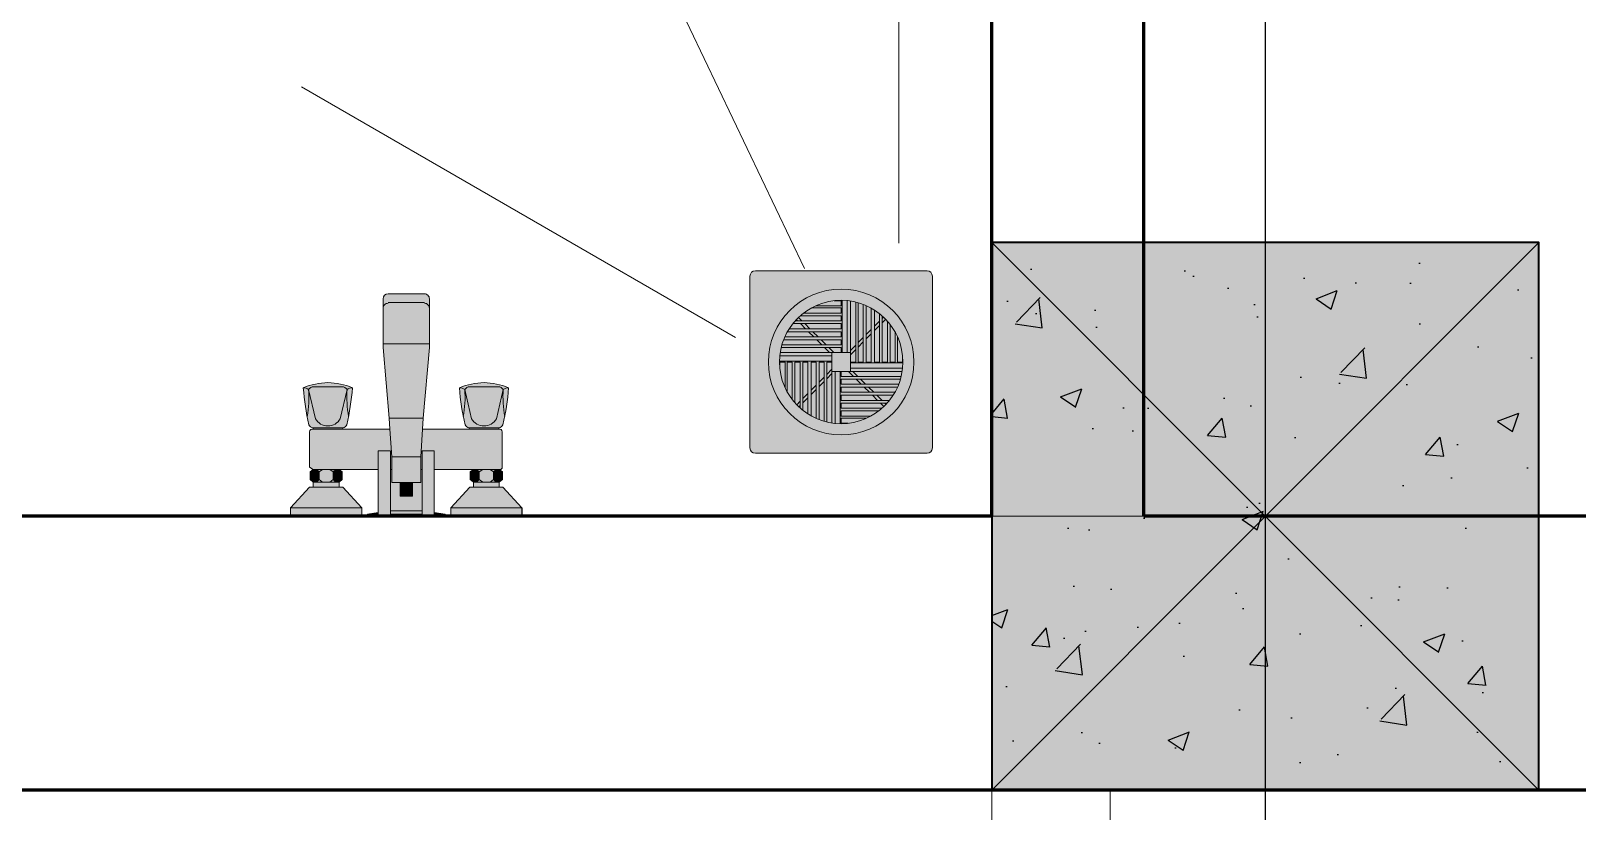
# Model space of a CAD drawing. Header units: feet. Extents: x 109753 to 150441, y 47761 to 75080.
# Drawn here: x 126721.5 to 126772.3, y 49273.7 to 49299.3 of the extents above; entities that cross this region are included whole.
import ezdxf

# ---------------------------------------------------------------- set-up
doc = ezdxf.new("R2010")
doc.units = ezdxf.units.FT
doc.header["$LTSCALE"] = 50
doc.header["$MEASUREMENT"] = 0
for name, pattern in [('( Hidden )', [0.375, 0.25, -0.125]), ('ACAD_ISO04W100', [30, 24, -3, 0, -3]), ('CENTER', [2, 1.25, -0.25, 0.25, -0.25])]:
    doc.linetypes.add(name, pattern=pattern)
for name, color, linetype, lineweight in [('A-Furniture', 175, 'Continuous', 0), ('CENTRELINE', 146, 'CENTER', 18), ('COLUMN', 16, 'Continuous', 40), ('DOORS', 7, 'Continuous', 15), ('HATCH', 9, 'Continuous', 9), ('WALL', 1, 'Continuous', 60)]:
    doc.layers.add(name, color=color, linetype=linetype, lineweight=lineweight)
doc.layers.add('HACTH', color=251, linetype='Continuous')
doc.layers.add('WC-OUTL', color=7, linetype='Continuous')

# ---------------------------------------------------------------- blocks, each defined once
blk = doc.blocks.new('*U1176')
at = {"color": 9, "linetype": '( Hidden )', "lineweight": 0, "ltscale": 5, "true_color": 0xc7c8ca}
blk.add_line((5.258016244624741e-13, 2.999999999997932), (30, 2.999999999997932), dxfattribs=at)
at = {"layer": 'DOORS'}
for p, q in [((5.258016244624741e-13, -2.067679361061892e-12), (5.258016244624741e-13, 2.999999999998582)), ((2.000000000000526, 2.999999999998582), (5.258016244624741e-13, 2.999999999998582)), ((1.000000000000526, -2.067679361061892e-12), (5.258016244624741e-13, -2.067679361061892e-12))]:
    blk.add_line(p, q, dxfattribs=at)
blk = doc.blocks.new('A$Cb5c74cea')
at = {"true_color": 0xffffff, "transparency": 33554687}
h = blk.add_hatch(color=7, dxfattribs=at)
h.dxf.hatch_style = 1
h.paths.add_polyline_path([(-9, -9), (9, -9), (9, 9), (-9, 9)])
at = {"layer": 'HACTH', "transparency": 33554623}
h = blk.add_hatch(dxfattribs=at)
h.set_pattern_fill('AR-CONC', color=256)
h.set_pattern_definition([(49.99999999999999, (-126497.0296379852, -50480.55175068545), (7.172601826007535, -0.6275213498259511), [0.75, -8.25]), (355, (-126497.0296379852, -50480.55175068545), (-1.38751333613, 7.521921337000118), [0.6, -6.6]), (100.45144446, (-126496.4319211752, -50480.60404412545), (5.78508846727112, 6.894399909686294), [0.6374019199999997, -7.011421119999998]), (46.18420000000001, (-126497.0296379852, -50478.55175068545), (10.67241330671572, -1.655192807930765), [1.125, -12.375]), (96.63563549, (-126496.1402705352, -50478.68968375545), (9.346619456742284, 9.741186007745505), [0.95610342, -10.5171376]), (351.1841639899999, (-126497.0296379852, -50478.55175068545), (9.346619450547731, 9.741186002699902), [0.9, -9.90000001]), (21, (-126496.0296379852, -50479.05175068545), (5.969070521184617, -4.026188906653388), [0.75, -8.25]), (326.0000000000001, (-126496.0296379852, -50479.05175068545), (2.433153319215817, 7.25150045046853), [0.6, -6.6]), (71.45144474, (-126495.5322154452, -50479.38726642545), (8.402223767299711, 3.225311528063538), [0.6374019000000001, -7.01142112]), (37.50000000000001, (-126497.0296379852, -50480.55175068545), (0.1215985531729067, 3.328938538313115), [0, -6.52, 0, -6.7, 0, -6.625]), (7.499999999999999, (-126497.0296379852, -50480.55175068545), (2.630695374421486, 3.944117118823602), [0, -3.82, 0, -6.37, 0, -2.525]), (327.5, (-126499.2596379852, -50480.55175068545), (5.33822436172409, -0.2255487173437976), [0, -2.5, 0, -7.8, 0, -10.35]), (317.5, (-126500.2596379852, -50480.55175068545), (5.831861693423862, 1.001049823323177), [0, -3.25, 0, -5.18, 0, -7.35])])
h.paths.add_polyline_path([(-9, -9), (9, -9), (9, 9), (-9, 9)])
at = {"layer": 'COLUMN'}
blk.add_lwpolyline([(-9, -9), (9, -9), (9, 9), (-9, 9)], close=True, dxfattribs=at)
at = {"layer": 'Defpoints', "color": 18, "true_color": 0x000000}
for p, q in [((-9, -9), (9, 9)), ((-9, 9), (9, -9))]:
    blk.add_line(p, q, dxfattribs=at)
blk = doc.blocks.new('*U1386')
at = {"true_color": 0xffffff}
h = blk.add_hatch(color=7, dxfattribs=at)
h.dxf.hatch_style = 1
edge = h.paths.add_edge_path()
edge.add_arc((0.01500000000000412, 0.1787308047617842), 0.003999999999997783, 360, 450.0000000000255)
edge.add_line((0.01500000000000234, 0.1827308047617819), (-0.01500000000000057, 0.1827308047617819))
edge.add_arc((-0.01500000000000057, 0.1787308047617806), 0.004000000000001336, 89.99999999999999, 180)
edge.add_line((-0.0190000000000019, 0.1787308047617806), (-0.0190000000000019, 0.1717308047617827))
edge.add_line((-0.0190000000000019, 0.1717308047617827), (-0.01900000000000191, 0.138730804761785))
edge.add_line((-0.0190000000000019, 0.138730804761785), (-0.01399999999999935, 0.08073080476178518))
edge.add_line((-0.01399999999999935, 0.08073080476178518), (-0.01342927500625635, 0.07159920486187588))
edge.add_line((-0.01342927500625635, 0.07159920486187588), (-0.05226877448781053, 0.07159920486187588))
edge.add_line((-0.05226877448781053, 0.07159920486187588), (-0.05226877448781053, 0.07279920486187663))
edge.add_arc((-0.0526529850141273, 0.07695183644082348), 0.004170367700694897, 275.2860811276989, 335.1491048087267)
edge.add_arc((-0.2501090043728595, 0.1211980554366115), 0.2064304347192625, 347.1247052044846, 355.6663316093172)
edge.add_arc((-0.06577499855420044, 0.05284069863779806), 0.0569734820121592, 67.82246160016628, 88.68627154926153)
edge.add_arc((-0.06316255042141883, 0.05284069863781227), 0.05697348201214574, 91.31372845074412, 112.1775383998374)
edge.add_arc((0.1211714553972492, 0.1211980554365866), 0.2064304347192682, 184.3336683906758, 192.875294795509)
edge.add_arc((-0.07628456396149552, 0.0769518364408235), 0.00417036770069449, 204.8508951913279, 264.7139188723255)
edge.add_line((-0.07666877448781051, 0.07279920486187665), (-0.07666877448781051, 0.07159920486187589))
edge.add_arc((-0.07720448877352659, 0.06939920486187391), 0.002264285714288061, 76.31445317470578, 179.9999999999101)
edge.add_line((-0.07946877448781109, 0.06939920486187746), (-0.07946877448781109, 0.04039920486187755))
edge.add_line((-0.07946877448781109, 0.04039920486187754), (-0.07646877448781098, 0.0383992048618751))
edge.add_line((-0.07646877448781098, 0.03839920486187509), (-0.07906877448781202, 0.0363992048618762))
edge.add_line((-0.07906877448781202, 0.0363992048618762), (-0.07906877448781202, 0.03019920486187644))
edge.add_line((-0.07906877448781202, 0.03019920486187645), (-0.07646877448781098, 0.02799920486187803))
edge.add_line((-0.07646877448781098, 0.02799920486187803), (-0.07646877448781098, 0.02379920486187716))
edge.add_line((-0.07646877448781098, 0.02379920486187716), (-0.07946877448781109, 0.02379920486187716))
edge.add_line((-0.07946877448781109, 0.02379920486187716), (-0.09506877448781026, 0.006999204861877235))
edge.add_line((-0.09506877448781026, 0.006999204861877231), (-0.09506877448781026, -0.000400795138123286))
edge.add_line((-0.09506877448781026, -0.000400795138123286), (-0.03666877448781136, -0.0004007951381232932))
edge.add_line((-0.03666877448781136, -0.0004007951381232999), (-0.03666877448781136, 0.006999204861877217))
edge.add_line((-0.03666877448781136, 0.006999204861877217), (-0.05226877448781053, 0.02379920486187715))
edge.add_line((-0.05226877448781053, 0.02379920486187714), (-0.05526877448781065, 0.02379920486187714))
edge.add_line((-0.05526877448781065, 0.02379920486187714), (-0.05526877448781065, 0.02799920486187801))
edge.add_line((-0.05526877448781065, 0.02799920486187801), (-0.0526687744878096, 0.03019920486187644))
edge.add_line((-0.0526687744878096, 0.03019920486187644), (-0.0526687744878096, 0.0363992048618762))
edge.add_line((-0.0526687744878096, 0.0363992048618762), (-0.05526877448781065, 0.03839920486187509))
edge.add_line((-0.05526877448781065, 0.03839920486187509), (-0.02299999999999969, 0.03839920486187508))
edge.add_line((-0.02299999999999969, 0.03839920486187509), (-0.02299999999999969, 0.003135061508004355))
edge.add_line((-0.02299999999999969, 0.003135061508004355), (-0.03189999999999671, 0.001709094657176281))
edge.add_line((-0.03189999999999671, 0.00170909465717628), (-0.03190000000000026, 0))
edge.add_line((-0.03190000000000026, 0), (-0.02299999999999969, -1.089935651241215e-18))
edge.add_line((-0.02299999999999969, 0), (-0.02299999999999969, -0.0002691952382178897))
edge.add_line((-0.02299999999999969, -0.0002691952382178897), (-0.01300000000000168, -0.000269195238217891))
edge.add_line((-0.01300000000000168, -0.0002691952382178897), (-0.01300000000000168, 0))
edge.add_line((-0.01300000000000168, 0), (0.01300000000000168, -3.184081677783529e-18))
edge.add_line((0.01300000000000168, 0), (0.01300000000000168, -0.0002691952382178897))
edge.add_line((0.01300000000000168, -0.0002691952382178897), (0.02299999999999969, -0.000269195238217891))
edge.add_line((0.02299999999999969, -0.0002691952382178897), (0.02299999999999969, 0))
edge.add_line((0.02299999999999969, 0), (0.03190000000000026, -1.089935651241215e-18))
edge.add_line((0.03190000000000026, 0), (0.03190000000000026, 0.00170909465717628))
edge.add_line((0.03190000000000026, 0.00170909465717628), (0.02300000000000324, 0.003135061508004356))
edge.add_line((0.02300000000000324, 0.003135061508004355), (0.02299999999999969, 0.03839920486187509))
edge.add_line((0.02299999999999969, 0.03839920486187509), (0.05526877448781065, 0.03839920486187508))
edge.add_line((0.05526877448781065, 0.03839920486187509), (0.0526687744878096, 0.0363992048618762))
edge.add_line((0.0526687744878096, 0.0363992048618762), (0.0526687744878096, 0.03019920486187644))
edge.add_line((0.0526687744878096, 0.03019920486187644), (0.05526877448781065, 0.02799920486187801))
edge.add_line((0.05526877448781065, 0.02799920486187801), (0.05526877448781065, 0.02379920486187714))
edge.add_line((0.05526877448781065, 0.02379920486187714), (0.05226877448781053, 0.02379920486187714))
edge.add_line((0.05226877448781053, 0.02379920486187714), (0.03666877448781136, 0.006999204861877221))
edge.add_line((0.03666877448781136, 0.006999204861877217), (0.03666877448781136, -0.0004007951381232999))
edge.add_line((0.03666877448781136, -0.0004007951381232999), (0.09506877448781026, -0.0004007951381233071))
edge.add_line((0.09506877448781026, -0.0004007951381233138), (0.09506877448781026, 0.006999204861877203))
edge.add_line((0.09506877448781026, 0.006999204861877203), (0.07946877448781109, 0.02379920486187713))
edge.add_line((0.07946877448781109, 0.02379920486187713), (0.07646877448781098, 0.02379920486187713))
edge.add_line((0.07646877448781098, 0.02379920486187713), (0.07646877448781098, 0.027999204861878))
edge.add_line((0.07646877448781098, 0.027999204861878), (0.07906877448781202, 0.03019920486187642))
edge.add_line((0.07906877448781202, 0.03019920486187642), (0.07906877448781202, 0.03639920486187619))
edge.add_line((0.07906877448781202, 0.0363992048618762), (0.07646877448781098, 0.03839920486187509))
edge.add_line((0.07646877448781098, 0.03839920486187509), (0.07693122551218856, 0.03839920486187509))
edge.add_arc((0.07693122551218678, 0.04039920486187753), 0.002000000000002444, 270.0000000000509, 360)
edge.add_line((0.07893122551218923, 0.04039920486187753), (0.07893122551218923, 0.06939920486187745))
edge.add_arc((0.07666693979790473, 0.06939920486187388), 0.002264285714284497, 8.991362524503801e-11, 103.6855468252942)
edge.add_line((0.07613122551218865, 0.07159920486187586), (0.07613122551218865, 0.07279920486187662))
edge.add_arc((0.07574701498587544, 0.07695183644081992), 0.004170367700691032, 275.2860811276548, 335.1491048086073)
edge.add_arc((-0.1217090043728604, 0.1211980554366115), 0.2064304347192631, 347.1247052044815, 355.6663316093172)
edge.add_arc((0.06262500144579697, 0.0528406986378016), 0.05697348201215657, 67.82246160016332, 88.68627154925788)
edge.add_arc((0.06523744957858213, 0.05284069863780871), 0.05697348201214929, 91.31372845074408, 112.1775383998377)
edge.add_arc((0.2495714553972501, 0.1211980554365865), 0.2064304347192699, 184.3336683906757, 192.8752947955089)
edge.add_arc((0.05211543603850366, 0.07695183644082348), 0.00417036770069449, 204.8508951913279, 264.7139188723255)
edge.add_line((0.05173122551218867, 0.07279920486187663), (0.05173122551218867, 0.07159920486187588))
edge.add_line((0.05173122551218867, 0.07159920486187588), (0.01342927500625635, 0.07159920486187588))
edge.add_line((0.01342927500625635, 0.07159920486187588), (0.01399999999999935, 0.08073080476178518))
edge.add_line((0.01399999999999935, 0.08073080476178518), (0.01900000000000191, 0.138730804761785))
edge.add_line((0.0190000000000019, 0.138730804761785), (0.01900000000000191, 0.1717308047617827))
edge.add_line((0.0190000000000019, 0.1717308047617827), (0.0190000000000019, 0.1787308047617842))
h = blk.add_hatch(color=7, dxfattribs=at)
h.dxf.hatch_style = 1
h.paths.add_polyline_path([(-0.0190000000000019, 0.1417308047617851), (-0.0190000000000019, 0.1717308047617827), (-0.0190000000000019, 0.1787308047617806, -0.4142135623730951), (-0.01500000000000057, 0.1827308047617819), (0.01500000000000234, 0.1827308047617819, -0.4142135623730951), (0.0190000000000019, 0.1787308047617824), (0.0190000000000019, 0.1717308047617827), (0.0190000000000019, 0.1417308047617851)])
h = blk.add_hatch(color=7, dxfattribs=at)
h.dxf.hatch_style = 1
h.paths.add_polyline_path([(-0.04426877448781674, 0.1055992048618783, 0.1670183476526997), (-0.04866877448781182, 0.1041992048618781, 0.2568567655477818), (-0.0526687744878096, 0.1063992048618765), (-0.06446877448781052, 0.1063992048618765), (-0.07626877448781144, 0.1063992048618765, 0.2568567655478579), (-0.08026877448780922, 0.1041992048618781, 0.1670183476530517), (-0.08466877448780963, 0.1055992048618748, -0.09128786579812366), (-0.06446877448781052, 0.1097992048618757, -0.0912878657980792)])
h = blk.add_hatch(color=7, dxfattribs=at)
h.dxf.hatch_style = 1
h.paths.add_polyline_path([(-0.08148009717399823, 0.08188046880097304, -0.02900765583086687), (-0.08466877448780963, 0.1055992048618748, -0.1670183476530432), (-0.08026877448780922, 0.104199204861878, -0.05964251493586554)])
h = blk.add_hatch(color=7, dxfattribs=at)
h.dxf.hatch_style = 1
h.paths.add_polyline_path([(-0.04866877448781182, 0.104199204861878, -0.1670183476530478), (-0.0442687744878078, 0.1055992048618749, -0.02900765583087022), (-0.04745745180162247, 0.08188046880097039, -0.05964251493587269)])
h = blk.add_hatch(color=7, dxfattribs=at)
h.dxf.hatch_style = 1
h.paths.add_polyline_path([(0.05213122551218741, 0.1063992048618765, 0.2568567655478596), (0.04813122551218996, 0.1041992048618781, 0.1670183476530388), (0.04373122551218972, 0.1055992048618749, -0.09128786579812215), (0.0639312255121886, 0.1097992048618757, -0.09128786579812354), (0.08413122551219138, 0.1055992048618748, 0.1670183476530452), (0.07973122551218736, 0.104199204861878, 0.2568567655478489), (0.07573122551218975, 0.1063992048618765), (0.06393122551218866, 0.1063992048618765)])
h = blk.add_hatch(color=7, dxfattribs=at)
h.dxf.hatch_style = 1
h.paths.add_polyline_path([(0.04691990282600095, 0.081880468800973, -0.02900765583086692), (0.04373122551218955, 0.1055992048618748, -0.1670183476530409), (0.04813122551218996, 0.1041992048618782, -0.05964251493586611)])
h = blk.add_hatch(color=7, dxfattribs=at)
h.dxf.hatch_style = 1
h.paths.add_polyline_path([(0.07973122551218736, 0.104199204861878, -0.1670183476530474), (0.08413122551219138, 0.1055992048618749, -0.02900765583087022), (0.08094254819837671, 0.08188046880097037, -0.0596425149358727)])
h = blk.add_hatch(color=7, dxfattribs=at)
h.dxf.hatch_style = 1
h.paths.add_polyline_path([(-0.01342927500625635, 0.07159920486187588), (-0.01399999999999935, 0.08073080476178518), (0.01399999999999935, 0.08073080476178518), (0.01342927500625635, 0.07159920486187588), (0.01200000000000045, 0.0487308047617816), (-0.0119999999999969, 0.0487308047617816)])
h = blk.add_hatch(color=7, dxfattribs=at)
h.dxf.hatch_style = 1
h.paths.add_polyline_path([(-0.01342927500625635, 0.07159920486187588), (-0.0119999999999969, 0.04873080476178163), (-0.0119999999999969, 0.03839920486187509), (-0.01300000000000168, 0.03839920486187509), (-0.01300000000000168, 0.05373080476178416), (-0.02299999999999969, 0.05373080476178416), (-0.02299999999999969, 0.03839920486187509), (-0.05566877448780971, 0.03839920486187509), (-0.06586877448780726, 0.03839920486187509), (-0.07386877448780993, 0.03839920486187509), (-0.07646877448781098, 0.03839920486187509), (-0.07946877448781109, 0.04039920486187755), (-0.07946877448781109, 0.06939920486187645, -0.4860352724833427), (-0.07666877448781051, 0.07159920486187589), (-0.05226877448781053, 0.07159920486187588)])
h = blk.add_hatch(color=7, dxfattribs=at)
h.dxf.hatch_style = 1
h.paths.add_polyline_path([(0.05173122551218867, 0.07159920486187588), (0.07613122551218865, 0.07159920486187586, -0.4860352724833402), (0.07893122551218923, 0.06939920486187642), (0.07893122551218923, 0.04039920486187575, -0.4142135623730951), (0.07693122551218856, 0.03839920486187509), (0.07593122551218912, 0.03839920486187509), (0.06586877448781081, 0.03839920486187509), (0.05786877448781169, 0.03839920486187509), (0.05526877448781065, 0.03839920486187509), (0.02299999999999969, 0.03839920486187509), (0.02299999999999969, 0.05373080476178416), (0.01300000000000168, 0.05373080476178416), (0.01299999999999812, 0.03839920486187509), (0.01200000000000045, 0.03839920486187509), (0.01200000000000045, 0.04873080476178156), (0.01342927500625635, 0.07159920486187588)])
h = blk.add_hatch(color=7, dxfattribs=at)
h.dxf.hatch_style = 1
h.paths.add_polyline_path([(-0.01300000000000168, 0.004609094657176627), (-0.01300000000000168, 0.001709094657179833), (-0.01300000000000168, -0.0002691952382178897), (-0.02299999999999969, -0.0002691952382178897), (-0.02299999999999969, 0), (-0.02299999999999969, 0.003135061508004355), (-0.02299999999999969, 0.03839920486187509), (-0.02299999999999969, 0.05373080476178416), (-0.01300000000000168, 0.05373080476178416), (-0.01300000000000168, 0.03839920486187509)])
h = blk.add_hatch(color=7, dxfattribs=at)
h.dxf.hatch_style = 1
h.paths.add_polyline_path([(0.02300000000000324, 0.003135061508004355), (0.02299999999999969, -0.0002691952382178897), (0.01300000000000168, -0.0002691952382178897), (0.01300000000000168, 0), (0.01299999999999812, 0.004609094657176627), (0.01299999999999812, 0.03839920486187509), (0.01300000000000168, 0.05373080476178416), (0.02299999999999969, 0.05373080476178416), (0.02299999999999969, 0.03839920486187509)])
h = blk.add_hatch(color=7, dxfattribs=at)
h.dxf.hatch_style = 1
h.paths.add_polyline_path([(-0.07166877448780795, 0.03019920486187645), (-0.07386877448780993, 0.02799920486187803), (-0.07646877448781098, 0.02799920486187803), (-0.07906877448781202, 0.03019920486187645), (-0.07906877448781202, 0.0363992048618762), (-0.07646877448781098, 0.03839920486187509), (-0.07386877448780993, 0.03839920486187509), (-0.07166877448780795, 0.0363992048618762)])
h = blk.add_hatch(color=7, dxfattribs=at)
h.dxf.hatch_style = 1
h.paths.add_polyline_path([(-0.06006877448781012, 0.0363992048618762), (-0.05786877448781169, 0.03839920486187509), (-0.05526877448781065, 0.03839920486187509), (-0.0526687744878096, 0.0363992048618762), (-0.0526687744878096, 0.03019920486187644), (-0.05526877448781065, 0.02799920486187801), (-0.05786877448781169, 0.02799920486187801), (-0.06006877448781012, 0.03019920486187644)])
h = blk.add_hatch(color=7, dxfattribs=at)
h.dxf.hatch_style = 1
h.paths.add_polyline_path([(0.0526687744878096, 0.0363992048618762), (0.05526877448781065, 0.03839920486187509), (0.05786877448781169, 0.03839920486187509), (0.06006877448781367, 0.0363992048618762), (0.06006877448781367, 0.03019920486187644), (0.05786877448781169, 0.02799920486187801), (0.05526877448781065, 0.02799920486187801), (0.0526687744878096, 0.03019920486187644)])
h = blk.add_hatch(color=7, dxfattribs=at)
h.dxf.hatch_style = 1
h.paths.add_polyline_path([(0.0716687744878115, 0.0363992048618762), (0.07386877448780993, 0.03839920486187509), (0.07646877448781098, 0.03839920486187509), (0.07906877448781202, 0.0363992048618762), (0.07906877448781202, 0.03019920486187642), (0.07646877448781098, 0.027999204861878), (0.07386877448780993, 0.027999204861878), (0.0716687744878115, 0.03019920486187642)])
h = blk.add_hatch(color=7, dxfattribs=at)
h.dxf.hatch_style = 1
h.paths.add_polyline_path([(0.004999999999999005, 0.0277308047617808), (0.004999999999999005, 0.01659920486187616), (-0.004999999999999005, 0.01659920486187616), (-0.004999999999999005, 0.0277308047617808)])
h = blk.add_hatch(color=7, dxfattribs=at)
h.dxf.hatch_style = 1
h.paths.add_polyline_path([(-0.06586877448780726, 0.02379920486187714), (-0.05526877448781065, 0.02379920486187714), (-0.05226877448781053, 0.02379920486187714), (-0.03666877448781136, 0.006999204861877217), (-0.09506877448781026, 0.006999204861877231), (-0.07946877448781109, 0.02379920486187716), (-0.07646877448781098, 0.02379920486187716)])
h = blk.add_hatch(color=7, dxfattribs=at)
h.dxf.hatch_style = 1
h.paths.add_polyline_path([(0.03666877448781136, 0.006999204861877217), (0.05226877448781053, 0.02379920486187714), (0.05526877448781065, 0.02379920486187714), (0.06586877448781081, 0.02379920486187714), (0.07646877448781098, 0.02379920486187713), (0.07946877448781109, 0.02379920486187713), (0.09506877448781026, 0.006999204861877203)])
h = blk.add_hatch(color=7, dxfattribs=at)
h.dxf.hatch_style = 1
h.paths.add_polyline_path([(-0.02299999999999969, 0.001709094657179833), (-0.03189999999999671, 0.00170909465717628), (-0.02299999999999969, 0.003135061508004355)])
h = blk.add_hatch(color=7, dxfattribs=at)
h.dxf.hatch_style = 1
h.paths.add_polyline_path([(0.0129999999999999, 0.001709094657179833), (0, 0.00170909465717628), (-0.01300000000000168, 0.001709094657179833), (-0.01300000000000168, 0.004609094657176627), (0.01249999999999929, 0.004609094657176627), (0.01299999999999812, 0.004609094657176627)])
h = blk.add_hatch(color=7, dxfattribs=at)
h.dxf.hatch_style = 1
h.paths.add_polyline_path([(0.03190000000000026, 0.00170909465717628), (0.02300000000000146, 0.001709094657179833), (0.02300000000000324, 0.003135061508004355)])
at = {"color": 252, "lineweight": 5}
for p, q in [((0.01500000000000057, 0.175730804761784), (-0.01499999999999702, 0.175730804761784)), ((0.0190000000000019, 0.1417308047617851), (-0.0190000000000019, 0.1417308047617851)), ((-0.01399999999999935, 0.08073080476178518), (0.01399999999999935, 0.08073080476178518))]:
    blk.add_line(p, q, dxfattribs=at)
for p, q in [((-0.05226877448781053, 0.07159920486187588), (-0.01342927500625635, 0.07159920486187588)), ((0.05173122551218867, 0.07159920486187588), (0.01342927500625635, 0.07159920486187588)), ((-0.01300000000000168, 0.03839920486187509), (-0.0119999999999969, 0.03839920486187509)), ((0.01300000000000168, 0.03839920486187509), (0.01200000000000045, 0.03839920486187509))]:
    blk.add_line(p, q)
for points in [[(0.01342927500625635, 0.07159920486187588), (0.01399999999999935, 0.08073080476178518), (0.0190000000000019, 0.138730804761785), (0.0190000000000019, 0.1717308047617827), (0.0190000000000019, 0.1787308047617842, 0.4142135623730951), (0.01500000000000057, 0.1827308047617819), (-0.01499999999999702, 0.1827308047617819, 0.4142135623730951), (-0.0190000000000019, 0.1787308047617842)], [(-0.07666877448781051, 0.07279920486187665, -0.2673087120694622), (-0.08006877448780969, 0.0751992048618746, -0.03728714214834581), (-0.08466877448780963, 0.1055992048618748, -0.09128786579812315), (-0.06446877448781052, 0.1097992048618757, -2.642579898536293)], [(-0.05226877448781053, 0.07279920486187663, 0.2673087120694622), (-0.04886877448781135, 0.07519920486187459, 0.03728714214834581), (-0.04426877448780786, 0.1055992048618748, 0.09128786579812315), (-0.06446877448781052, 0.1097992048618757, 2.642579898536293)], [(0.05173122551218867, 0.07279920486187663, -0.2673087120694622), (0.04833122551218949, 0.07519920486187459, -0.03728714214834581), (0.04373122551218955, 0.1055992048618748, -0.09128786579812315), (0.06393122551218866, 0.1097992048618757, -2.642579898536293)], [(0.07613122551218865, 0.07279920486187662, 0.2673087120694622), (0.07953122551218783, 0.07519920486187458, 0.03728714214834581), (0.08413122551219132, 0.1055992048618748, 0.09128786579812315), (0.06393122551218866, 0.1097992048618757, 2.642579898536293)], [(-0.07646877448781098, 0.03839920486187509), (-0.07946877448781109, 0.04039920486187754), (-0.07946877448781109, 0.06939920486187746, -0.4860352724832037), (-0.07666877448781051, 0.07159920486187589)], [(0.07893122551218923, 0.06939920486187744), (0.07893122551218923, 0.04039920486187753, -0.4142135623730951), (0.07693122551219034, 0.03839920486187509), (0.07593122551218912, 0.03839920486187509)], [(0.07893122551218923, 0.06939920486187744, 0.4860352724832037), (0.07613122551218865, 0.07159920486187586)]]:
    blk.add_lwpolyline(points, format="xyb")
for points in [[(-0.0190000000000019, 0.1787308047617842), (-0.0190000000000019, 0.1717308047617827), (-0.0190000000000019, 0.138730804761785), (-0.01399999999999935, 0.08073080476178518), (-0.01342927500625635, 0.07159920486187588)], [(0.07593122551218912, 0.07159920486187586), (0.07613122551218865, 0.07159920486187586)], [(-0.07646877448781098, 0.02799920486187803), (-0.07906877448781202, 0.03019920486187645), (-0.07906877448781202, 0.0363992048618762), (-0.07646877448781098, 0.03839920486187509)], [(-0.05566877448780971, 0.03839920486187509), (-0.02299999999999969, 0.03839920486187509)], [(-0.05526877448781065, 0.02799920486187801), (-0.0526687744878096, 0.03019920486187644), (-0.0526687744878096, 0.0363992048618762), (-0.05526877448781065, 0.03839920486187509)], [(-0.02299999999999969, 0.03839920486187509), (-0.02299999999999969, 0.003135061508004355)], [(-0.01300000000000168, 0.004609094657176627), (-0.01300000000000168, 0.03839920486187509)], [(-0.004999999999999005, 0.0277308047617808), (-0.0119999999999969, 0.0277308047617808), (-0.0119999999999969, 0.03839920486187509)], [(0.01200000000000045, 0.03839920486187509), (0.01200000000000045, 0.0277308047617808), (0.004999999999999005, 0.0277308047617808)], [(0.01299999999999812, 0.004609094657176627), (0.01299999999999812, 0.03839920486187509)], [(0.02299999999999969, 0.03839920486187509), (0.02300000000000324, 0.003135061508004355)], [(0.02299999999999969, 0.03839920486187509), (0.05526877448781065, 0.03839920486187509)], [(0.05526877448781065, 0.02799920486187801), (0.0526687744878096, 0.03019920486187644), (0.0526687744878096, 0.0363992048618762), (0.05526877448781065, 0.03839920486187509)], [(0.05526877448781065, 0.03839920486187509), (0.06586877448781081, 0.03839920486187509)], [(0.07646877448781098, 0.03839920486187509), (0.06586877448781081, 0.03839920486187509)], [(0.07646877448781098, 0.027999204861878), (0.07906877448781202, 0.03019920486187642), (0.07906877448781202, 0.0363992048618762), (0.07646877448781098, 0.03839920486187509)], [(-0.07646877448781098, 0.02379920486187716), (-0.07646877448781098, 0.02799920486187803)], [(-0.05526877448781065, 0.02379920486187714), (-0.05526877448781065, 0.02799920486187801)], [(0.05526877448781065, 0.02379920486187714), (0.05526877448781065, 0.02799920486187801)], [(0.07646877448781098, 0.02379920486187713), (0.07646877448781098, 0.027999204861878)], [(-0.09506877448781026, 0.006999204861877231), (-0.07946877448781109, 0.02379920486187716), (-0.07646877448781098, 0.02379920486187716)], [(-0.03666877448781136, 0.006999204861877217), (-0.05226877448781053, 0.02379920486187714), (-0.05526877448781065, 0.02379920486187714)], [(0.03666877448781136, 0.006999204861877217), (0.05226877448781053, 0.02379920486187714), (0.05526877448781065, 0.02379920486187714)], [(0.09506877448781026, 0.006999204861877203), (0.07946877448781109, 0.02379920486187713), (0.07646877448781098, 0.02379920486187713)], [(-0.09506877448781026, 0.006999204861877231), (-0.09506877448781026, -0.000400795138123286)], [(-0.09506877448781026, -0.000400795138123286), (-0.03666877448781136, -0.0004007951381232999), (-0.03666877448781136, 0.006999204861877217)], [(-0.03189999999999671, 0.00170909465717628), (-0.02299999999999969, 0.003135061508004355)], [(-0.03189999999999671, 0.00170909465717628), (-0.03190000000000026, 0)], [(-0.02299999999999969, 0), (-0.03189999999999671, 0)], [(-0.02299999999999969, 0), (-0.02299999999999969, -0.0002691952382178897), (-0.01300000000000168, -0.0002691952382178897)], [(-0.01300000000000168, -0.0002691952382178897), (-0.01300000000000168, 0)], [(0.01300000000000168, 0), (-0.01300000000000168, 0)], [(0.01300000000000168, 0.004609094657176627), (0.01249999999999929, 0.004609094657176627)], [(0.02299999999999969, 0), (0.02299999999999969, -0.0002691952382178897), (0.01300000000000168, -0.0002691952382178897)], [(0.01300000000000168, -0.0002691952382178897), (0.01300000000000168, 0)], [(0.03190000000000026, 0.00170909465717628), (0.02299999999999969, 0.003135061508004355)], [(0.03190000000000026, 0), (0.02299999999999969, 0)], [(0.03190000000000026, 0.00170909465717628), (0.03190000000000026, 0)], [(0.09506877448781026, -0.0004007951381233138), (0.03666877448781136, -0.0004007951381232999), (0.03666877448781136, 0.006999204861877217)]]:
    blk.add_lwpolyline(points)
for points in [[(-0.08466877448780963, 0.1055992048618748, -0.1670183476530441), (-0.08026877448780922, 0.1041992048618781, -0.05964251493586055), (-0.08148009717399773, 0.0818804688009749, 3.293794018614598)], [(-0.06446877448781052, 0.1063992048618765), (-0.07626877448781144, 0.1063992048618765, 0.2568567655478775), (-0.08026877448780922, 0.1041992048618781), (-0.07466877448780807, 0.08019920486187716, 0.295314248301508), (-0.06446877448781052, 0.07439920486187647, 0.6952223100311603)], [(-0.06446877448781052, 0.1063992048618765), (-0.0526687744878096, 0.1063992048618765, -0.2568567655478775), (-0.04866877448781182, 0.1041992048618781), (-0.05426877448780942, 0.08019920486187715, -0.295314248301508), (-0.06446877448781052, 0.07439920486187647, -0.6952223100311603)], [(-0.04426877448780786, 0.1055992048618748, 0.1670183476530441), (-0.04866877448781182, 0.1041992048618781, 0.05964251493586055), (-0.04745745180162331, 0.08188046880097488, -3.293794018614598)], [(0.04373122551218955, 0.1055992048618748, -0.1670183476530441), (0.04813122551218996, 0.1041992048618781, -0.05964251493586055), (0.04691990282600145, 0.08188046880097488, 3.293794018614598)], [(0.06393122551218866, 0.1063992048618765), (0.05213122551218774, 0.1063992048618765, 0.2568567655478775), (0.04813122551218996, 0.1041992048618781), (0.05373122551219112, 0.08019920486187715, 0.295314248301508), (0.06393122551218866, 0.07439920486187644, 0.6952223100311603)], [(0.06393122551218866, 0.1063992048618765), (0.07573122551218958, 0.1063992048618765, -0.2568567655478775), (0.07973122551218736, 0.104199204861878), (0.07413122551218976, 0.08019920486187714, -0.295314248301508), (0.06393122551218866, 0.07439920486187644, -0.6952223100311603)], [(0.08413122551219132, 0.1055992048618748, 0.1670183476530441), (0.07973122551218736, 0.104199204861878, 0.05964251493586055), (0.08094254819837587, 0.08188046880097487, -3.293794018614598)]]:
    blk.add_lwpolyline(points, format="xyb", dxfattribs=at)
at = {"ltscale": 0.1}
for points in [[(-0.04866877448781182, 0.1041992048618781, 0.2568567655478408), (-0.0526687744878096, 0.1063992048618765), (-0.06446877448781052, 0.1063992048618765), (-0.07626877448781144, 0.1063992048618765, 0.2568567655478583), (-0.08026877448780922, 0.1041992048618781), (-0.07466877448780807, 0.08019920486187716, 0.295314248301507), (-0.06446877448781052, 0.07439920486187647, 0.2953142483015088), (-0.05426877448780942, 0.08019920486187715)], [(0.07573122551218958, 0.1063992048618765), (0.06393122551218866, 0.1063992048618765), (0.05213122551218774, 0.1063992048618765, 0.2568567655478595), (0.04813122551218996, 0.1041992048618781), (0.05373122551219112, 0.08019920486187715, 0.2953142483015203), (0.06393122551218866, 0.07439920486187644, 0.2953142483014967), (0.07413122551218976, 0.08019920486187714), (0.07973122551218736, 0.104199204861878, 0.2568567655478567)]]:
    blk.add_lwpolyline(points, format="xyb", close=True, dxfattribs=at)
at = {"color": 252, "lineweight": 5}
for points in [[(-0.07666877448781051, 0.07159920486187589), (-0.07666877448781051, 0.07279920486187665)], [(-0.05226877448781053, 0.07279920486187663), (-0.05226877448781053, 0.07159920486187588)], [(0.05173122551218867, 0.07279920486187663), (0.05173122551218867, 0.07159920486187588)], [(0.07613122551218865, 0.07159920486187586), (0.07613122551218865, 0.07279920486187662)], [(-0.0119999999999969, 0.0487308047617816), (0.01200000000000045, 0.0487308047617816)], [(-0.07646877448781098, 0.02799920486187803), (-0.06586877448780726, 0.02799920486187801)], [(-0.05526877448781065, 0.02799920486187801), (-0.06586877448780726, 0.02799920486187801)], [(-0.004999999999999005, 0.02759920486187895), (-0.004999999999999005, 0.01659920486187616), (0.004999999999999005, 0.01659920486187616), (0.004999999999999005, 0.02759920486187895)], [(0.05526877448781065, 0.02799920486187801), (0.06586877448781081, 0.02799920486187801)], [(0.07646877448781098, 0.027999204861878), (0.06586877448781081, 0.02799920486187801)], [(-0.07646877448781098, 0.02379920486187716), (-0.06586877448780726, 0.02379920486187714)], [(-0.05526877448781065, 0.02379920486187714), (-0.06586877448780726, 0.02379920486187714)], [(0.05526877448781065, 0.02379920486187714), (0.06586877448781081, 0.02379920486187714)], [(0.07646877448781098, 0.02379920486187713), (0.06586877448781081, 0.02379920486187714)], [(-0.03666877448781136, 0.006999204861877217), (-0.09506877448781026, 0.006999204861877231)], [(-0.02299999999999969, 0.001709094657179833), (-0.03189999999999671, 0.00170909465717628)], [(0.01249999999999929, 0.004609094657176627), (-0.01300000000000168, 0.004609094657176627)], [(0, 0.00170909465717628), (-0.01300000000000168, 0.001709094657179833)], [(0, 0.00170909465717628), (0.01300000000000168, 0.001709094657179833)], [(0.02299999999999969, 0.001709094657179833), (0.03190000000000026, 0.00170909465717628)], [(0.03666877448781136, 0.006999204861877217), (0.09506877448781026, 0.006999204861877203)]]:
    blk.add_lwpolyline(points, dxfattribs=at)
at = {"color": 7}
for points in [[(-0.07666877448781051, 0.07279920486187665), (-0.05226877448781053, 0.07279920486187663)], [(-0.01342927500625635, 0.07159920486187588), (-0.0119999999999969, 0.0487308047617816)], [(0.01200000000000045, 0.0487308047617816), (0.01342927500625635, 0.07159920486187588)], [(0.07613122551218865, 0.07279920486187662), (0.05173122551218867, 0.07279920486187663)], [(-0.01300000000000168, 0.03839920486187509), (-0.01300000000000168, 0.05373080476178416), (-0.02299999999999969, 0.05373080476178416), (-0.02299999999999969, 0.03839920486187509)], [(0.01299999999999812, 0.03839920486187509), (0.01300000000000168, 0.05373080476178416), (0.02299999999999969, 0.05373080476178416), (0.02299999999999969, 0.03839920486187509)], [(-0.07646877448781098, 0.03839920486187509), (-0.06586877448780726, 0.03839920486187509)], [(-0.05526877448781065, 0.03839920486187509), (-0.06586877448780726, 0.03839920486187509)], [(-0.0119999999999969, 0.03839920486187509), (-0.0119999999999969, 0.0487308047617816)], [(0.01200000000000045, 0.0487308047617816), (0.01200000000000045, 0.03839920486187509)], [(0.05526877448781065, 0.03839920486187509), (0.07593122551218912, 0.03839920486187509)], [(0.004999999999999005, 0.0277308047617808), (-0.004999999999999005, 0.0277308047617808)], [(-0.02299999999999969, 0.003135061508004355), (-0.02299999999999969, 0)], [(-0.01300000000000168, 0), (-0.01300000000000168, 0.004609094657176627)], [(0.01300000000000168, 0), (0.01299999999999812, 0.004609094657176627)], [(0.02300000000000324, 0.003135061508004355), (0.02299999999999969, 0)]]:
    blk.add_lwpolyline(points, dxfattribs=at)
for points in [[(-0.07666877448781051, 0.07159920486187589), (-0.05226877448781053, 0.07159920486187588, 0.2988246865718702)], [(0.07613122551218865, 0.07159920486187586), (0.05173122551218867, 0.07159920486187588, -0.2988246865718702)]]:
    blk.add_lwpolyline(points, format="xyb", dxfattribs=at)
at = {"color": 15, "lineweight": 9}
for points in [[(-0.07386877448780993, 0.03839920486187509), (-0.07166877448780795, 0.0363992048618762), (-0.07166877448780795, 0.03019920486187645), (-0.07386877448780993, 0.02799920486187803)], [(-0.07166877448780795, 0.0363992048618762), (-0.06886877448780737, 0.03839920486187509)], [(-0.06006877448781012, 0.0363992048618762), (-0.0628687744878107, 0.03839920486187509)], [(-0.05786877448781169, 0.03839920486187509), (-0.06006877448781012, 0.0363992048618762), (-0.06006877448781012, 0.03019920486187644), (-0.05786877448781169, 0.02799920486187801)], [(0.05786877448781169, 0.03839920486187509), (0.06006877448781367, 0.0363992048618762), (0.06006877448781367, 0.03019920486187644), (0.05786877448781169, 0.02799920486187801)], [(0.06006877448781367, 0.0363992048618762), (0.0628687744878107, 0.03839920486187509)], [(0.0716687744878115, 0.0363992048618762), (0.06886877448781092, 0.03839920486187509)], [(0.07386877448780993, 0.03839920486187509), (0.0716687744878115, 0.0363992048618762), (0.0716687744878115, 0.03019920486187642), (0.07386877448780993, 0.027999204861878)], [(-0.07166877448780795, 0.03019920486187645), (-0.06886877448780737, 0.02799920486187801)], [(-0.06006877448781012, 0.03019920486187644), (-0.0628687744878107, 0.02799920486187801)], [(0.06006877448781367, 0.03019920486187644), (0.0628687744878107, 0.02799920486187801)], [(0.0716687744878115, 0.03019920486187642), (0.06886877448781092, 0.02799920486187801)]]:
    blk.add_lwpolyline(points, dxfattribs=at)
at = {"ltscale": 0.1}
for points in [[(-0.06586877448780726, 0.03839920486187509), (-0.07386877448780993, 0.03839920486187509), (-0.07166877448780795, 0.0363992048618762), (-0.07166877448780795, 0.03019920486187645), (-0.07386877448780993, 0.02799920486187803), (-0.06586877448780726, 0.02799920486187801), (-0.05786877448781169, 0.02799920486187801), (-0.06006877448781012, 0.03019920486187644), (-0.06006877448781012, 0.0363992048618762), (-0.05786877448781169, 0.03839920486187509)], [(0.01200000000000045, 0.0487308047617816), (-0.0119999999999969, 0.0487308047617816), (-0.0119999999999969, 0.03839920486187509), (-0.01300000000000168, 0.03839920486187509), (-0.01300000000000168, 0.004609094657176627), (-0.01300000000000168, 0.001709094657179833), (0, 0.00170909465717628), (0.0129999999999999, 0.001709094657179833), (0.01299999999999812, 0.004609094657176627), (0.01299999999999812, 0.03839920486187509), (0.01200000000000045, 0.03839920486187509)], [(0.06586877448781081, 0.03839920486187509), (0.05786877448781169, 0.03839920486187509), (0.06006877448781367, 0.0363992048618762), (0.06006877448781367, 0.03019920486187644), (0.05786877448781169, 0.02799920486187801), (0.06586877448781081, 0.02799920486187801), (0.07386877448780993, 0.027999204861878), (0.0716687744878115, 0.03019920486187642), (0.0716687744878115, 0.0363992048618762), (0.07386877448780993, 0.03839920486187509)], [(0.004999999999999005, 0.0277308047617808), (-0.004999999999999005, 0.0277308047617808), (-0.004999999999999005, 0.01659920486187616), (0.004999999999999005, 0.01659920486187616)]]:
    blk.add_lwpolyline(points, close=True, dxfattribs=at)
at = {"color": 252, "lineweight": 5}
for centre, start, end in [((-0.01499999999999702, 0.1709999999999994), 90.00000000000001, 180.0000000000002), ((0.01500000000000057, 0.1709999999999994), 0, 90.00000000000001)]:
    blk.add_arc(centre, 0.003999999999999948, start, end, dxfattribs=at)
at = {"layer": 'WC-OUTL'}
blk.add_lwpolyline([(0.09506877448781026, 0.006999204861877203), (0.09506877448781026, -0.0004007951381233138)], dxfattribs=at)
blk = doc.blocks.new('A$C796B0317')
at = {"true_color": 0xcecdcb}
h = blk.add_hatch(color=254, dxfattribs=at)
h.dxf.hatch_style = 1
edge = h.paths.add_edge_path()
edge.add_line((-70.57974130725415, 1.455191522836685e-11), (70.57974130725779, -1.455191522836685e-11))
edge.add_arc((70.57974130727052, -4.420258692736752), 4.4202586927222, 1.6501644495292567e-10, 90.00000000016502, ccw=False)
edge.add_line((74.99999999999272, -4.420258692724019), (74.99999999999272, -145.5797413072869))
edge.add_arc((70.57974130727052, -145.5797413072742), 4.4202586927222, 269.999999999835, 359.999999999835, ccw=False)
edge.add_line((70.57974130725779, -149.9999999999964), (-70.57974130725415, -149.9999999999964))
edge.add_arc((-70.57974130726507, -145.579741307276), 4.420258692720381, 180.0000000001415, 270.0000000001415, ccw=False)
edge.add_line((-74.99999999998545, -145.5797413072869), (-74.99999999998545, -4.420258692724019))
edge.add_arc((-70.57974130725052, -4.420258692720381), 4.420258692734933, 90.00000000004718, 180.0000000000472, ccw=False)
edge = h.paths.add_edge_path(flags=16)
edge.add_arc((3.637978807091713e-12, -75.00000000000364), 59.86945301926738, 0, 360)
at = {"true_color": 0x646d72}
h = blk.add_hatch(color=251, dxfattribs=at)
h.dxf.hatch_style = 1
h.paths.add_polyline_path([(-59.86945301926374, -75.00000000000364, 1), (59.86945301927102, -75.00000000000364, 1)])
h.paths.add_polyline_path([(50.71198364244731, -75.00000000000364, -1), (-50.71198364244003, -75.00000000000364, -1)], flags=16)
h.paths.add_polyline_path([(3.637978807091713e-12, -50.21349638257379), (3.637978807091713e-12, -54.39864167660198), (-22.54916833463133, -54.39864167658959), (-26.76640671426867, -50.21349638257379)], flags=0)
h.paths.add_polyline_path([(3.637978807091713e-12, -56.81314977847796), (3.638866985511413e-12, -60.99829507251343), (-15.89890660210222, -60.99829507251343), (-20.11614498178096, -56.81314977847796)], flags=0)
h.paths.add_polyline_path([(-14.00170492746474, -75.00000000000364), (-14.00170492746475, -90.8989066021095), (-18.18685022152204, -95.11614498178825), (-18.18685022152204, -75.00000000000364)], flags=0)
h.paths.add_polyline_path([(-20.60135832340165, -75.00000000000364), (-20.60135832340165, -97.54916833462632), (-24.78650361745895, -101.7664067143051), (-24.78650361745895, -75.00000000000364)], flags=0)
h.paths.add_polyline_path([(-27.36198725659415, -75.00000000000364), (-27.36198725659415, -104.3616400183309), (-31.54713255059687, -108.5788783980061), (-31.54713255059686, -75.00000000000364)], flags=0)
h.paths.add_polyline_path([(15.89890660210584, -89.00170492749749), (20.11614498178825, -93.1868502215002), (3.637978807091713e-12, -93.1868502215002), (3.637978807091713e-12, -89.00170492749747)], flags=0)
h.paths.add_polyline_path([(22.54916833465178, -95.60135832341257), (26.76640671433416, -99.78650361743712), (3.637978807091713e-12, -99.78650361743712), (3.638866985511413e-12, -95.60135832341257)], flags=0)
h.paths.add_polyline_path([(29.36164001835278, -102.3619872566051), (33.57887839803517, -106.5471325506078), (3.637978807091713e-12, -106.5471325506078), (3.637978807091713e-12, -102.3619872566051)], flags=0)
at = {"true_color": 0xaaabad}
h = blk.add_hatch(color=253, dxfattribs=at)
h.dxf.hatch_style = 1
edge = h.paths.add_edge_path()
edge.add_arc((3.637978807091713e-12, -75.00000000000364), 50.71198364244367, 0, 360)
edge = h.paths.add_edge_path(flags=17)
edge.add_line((27.36198725660142, -32.3030804586524), (27.36198725660142, -75.00000000000364))
at = {"color": 252, "lineweight": 0}
for p, q in [((3.637978807091713e-12, -28.80481206152399), (3.637978807091713e-12, -24.61966676749216)), ((3.637978807091713e-12, -34.76059454768256), (3.637978807091713e-12, -30.57544925364709)), ((3.637978807091713e-12, -41.19930364554239), (3.637978807091713e-12, -37.01415835151056)), ((33.80069635449399, -39.15027672160068), (34.81563262517011, -38.12755758212006)), ((-35.84972327837022, -41.19930364554239), (-36.87244241791268, -40.18436737483717)), ((-32.27005938697039, -41.19930364554239), (-35.09628287616579, -38.39458765116069)), ((-29.36164001834914, -47.63801274340585), (-33.57887839802788, -43.45286744937766)), ((-25.7819761268911, -47.63801274340585), (-29.99921450656984, -43.45286744937766)), ((-22.54916833464449, -54.39864167657652), (-26.76640671426867, -50.21349638257379)), ((-18.96950444319009, -54.39864167657652), (-23.18674282286884, -50.21349638257379)), ((3.637978807091713e-12, -47.63801274340585), (3.637978807091713e-12, -43.45286744940313)), ((3.637978807091713e-12, -54.39864167660198), (3.637978807091713e-12, -50.21349638257379)), ((20.60135832340529, -52.45083166538825), (24.78650361746622, -48.23359328570223)), ((27.36198725660142, -45.63835998167997), (31.54713255060415, -41.42112160200486)), ((27.36198725660142, -49.21802387311254), (31.54713255060415, -45.0007854934338)), ((33.80069635449399, -42.72994061302961), (36.60541234882112, -39.90371712383785)), ((-15.89890660210222, -60.99829507251343), (-20.11614498178096, -56.81314977847796)), ((-12.31924271064418, -60.99829507251343), (-16.53648109032292, -56.81314977847796)), ((-9.573033293232584, -67.27602863315042), (-13.79027167291497, -63.09088333911495)), ((-5.993369401774544, -67.27602863315042), (-10.21060778145693, -63.09088333911495)), ((3.637978807091713e-12, -60.99829507251343), (3.637978807091713e-12, -56.81314977847796)), ((3.637978807091713e-12, -67.27602863315042), (3.637978807091713e-12, -63.09088333911495)), ((7.7239713668896, -65.42696670680016), (11.90911666089232, -61.20972832711414)), ((14.00170492746838, -59.10109339790506), (18.18685022152931, -54.88385501821904)), ((14.00170492746838, -62.6807572893631), (18.18685022152931, -58.46351890968072)), ((20.60135832340529, -56.03049555681719), (24.78650361746622, -51.81325717713116)), ((-46.19518793845054, -75.00000000000364), (-50.38033323250784, -75.00000000000364)), ((-40.23940545232472, -75.00000000000364), (-44.4245507463238, -75.00000000000364)), ((-33.80069635443215, -75.00000000000364), (-37.98584164848944, -75.00000000000364)), ((-27.36198725659415, -75.00000000000364), (-31.54713255059687, -75.00000000000364)), ((-20.60135832340166, -75.00000000000364), (-24.78650361745895, -75.00000000000364)), ((-14.00170492746474, -75.00000000000364), (-18.18685022152204, -75.00000000000364)), ((-7.723971366827755, -75.00000000000364), (-11.90911666088505, -75.00000000000364)), ((-7.723971366827755, -75.00000000000364), (-7.723971366827755, -67.27602863315042)), ((3.637978807091713e-12, -67.27602863315042), (7.7239713668896, -67.27602863315042)), ((7.7239713668896, -69.0066305982582), (11.90911666089232, -64.78939221857217)), ((7.7239713668896, -75.00000000000364), (7.723971366831393, -82.7239713668605)), ((7.7239713668896, -75.00000000000364), (11.90911666089232, -75.00000000000364)), ((14.00170492746838, -75.00000000000364), (18.18685022152931, -75.00000000000364)), ((20.60135832340529, -75.00000000000364), (24.78650361746622, -75.00000000000364)), ((27.36198725660142, -75.00000000000364), (31.54713255060051, -75.00000000000364)), ((33.80069635443579, -75.00000000000364), (37.98584164849308, -75.00000000000364)), ((40.23940545232836, -75.00000000000364), (44.42455074638565, -75.00000000000364)), ((46.19518793845418, -75.00000000000364), (50.38033323251148, -75.00000000000364)), ((-14.00170492746474, -87.31924271065145), (-18.18685022152204, -91.5364810903302)), ((-7.723971366827755, -80.99336940175272), (-11.90911666088505, -85.2106077814351)), ((-7.723971366827755, -84.57303329321076), (-11.90911666088505, -88.79027167289678)), ((3.637978807091713e-12, -82.7239713668605), (-7.723971366827755, -82.7239713668605)), ((3.637978807091713e-12, -82.7239713668605), (3.637978807091713e-12, -86.90911666089596)), ((5.99336940178182, -82.7239713668605), (10.21060778146057, -86.90911666089596)), ((9.57303329323986, -82.7239713668605), (13.79027167291861, -86.90911666089596)), ((-27.36198725659415, -100.781976126902), (-31.54713255059687, -104.9992145065771)), ((-20.60135832340166, -93.96950444319737), (-24.78650361745895, -98.18674282287611)), ((-20.60135832340166, -97.5491683346263), (-24.78650361745895, -101.766406714305)), ((-14.00170492746474, -90.89890660210949), (-18.18685022152204, -95.11614498178824)), ((3.637978807091713e-12, -89.00170492749749), (3.637978807091713e-12, -93.18685022150021)), ((3.637978807091713e-12, -95.60135832341257), (3.637978807091713e-12, -99.78650361743712)), ((12.31924271064781, -89.00170492749749), (16.5364810903302, -93.18685022150021)), ((15.89890660210585, -89.00170492749749), (20.11614498178824, -93.18685022150021)), ((18.96950444319373, -95.60135832341257), (23.18674282287611, -99.78650361743712)), ((22.54916833465177, -95.60135832341257), (26.76640671433415, -99.78650361743712)), ((-33.80069635443215, -107.2700593869777), (-36.60541234881748, -110.0962828761476)), ((-33.80069635443215, -110.8497232784066), (-34.81563262516647, -111.8724424178909)), ((-27.36198725659415, -104.3616400183309), (-31.54713255059687, -108.5788783980061)), ((3.637978807091713e-12, -102.3619872566051), (3.637978807091713e-12, -106.5471325506078)), ((3.637978807091713e-12, -108.8006963544649), (3.637978807091713e-12, -112.9858416485004)), ((25.78197612689473, -102.3619872566051), (29.99921450657712, -106.5471325506078)), ((29.36164001835277, -102.3619872566051), (33.57887839803516, -106.5471325506078)), ((32.27005938697766, -108.8006963544649), (35.09628287616943, -111.6054123488539)), ((35.8497232783775, -108.8006963544649), (36.87244241791996, -109.8156326251774)), ((3.637978807091713e-12, -115.2394054523284), (3.637978807091713e-12, -119.4245507463602)), ((3.637978807091713e-12, -121.1951879384833), (3.637978807091713e-12, -125.380333232486))]:
    blk.add_line(p, q, dxfattribs=at)
at = {"linetype": 'Continuous'}
blk.add_lwpolyline([(-70.57974130725415, 1.455191522836685e-11), (70.57974130725779, -1.455191522836685e-11, -0.414213562373095), (74.99999999999272, -4.420258692724019), (74.99999999999272, -145.5797413072869, -0.414213562373095), (70.57974130725779, -149.9999999999964), (-70.57974130725415, -149.9999999999964, -0.414213562373095), (-74.99999999998545, -145.5797413072869), (-74.99999999998545, -4.420258692724019, -0.414213562373095)], format="xyb", close=True, dxfattribs=at)
at = {"color": 252, "lineweight": 0}
for points in [[(3.637978807091713e-12, -24.61966676749216), (-5.790277051572048, -24.61966676749216)], [(0.8023668964415265, -24.29436429433554), (0.8023668964415265, -67.27602863315042)], [(4.987512190498819, -67.27602863315042), (4.987512190498819, -24.53387267580911)], [(7.7239713668896, -24.87968923405788), (7.7239713668896, -75.00000000000364)], [(3.637978807091713e-12, -37.01415835151056), (-33.59733797798981, -37.01415835151056)], [(-30.86252636762583, -34.76059454768256), (3.637978807091713e-12, -34.76059454768256)], [(3.637978807091713e-12, -30.57544925364709), (-24.45740329505497, -30.57544925364709)], [(-20.92151754248698, -28.80481206152399), (3.637978807091713e-12, -28.80481206152399)], [(11.90911666089232, -75.00000000000364), (11.90911666089232, -25.70620500195582)], [(14.00170492746838, -26.2592824829735), (14.00170492746838, -75.00000000000364)], [(18.18685022152931, -75.00000000000364), (18.18685022152931, -27.66139245845625)], [(20.60135832340529, -28.66114675369681), (20.60135832340529, -75.00000000000364)], [(24.78650361746622, -75.00000000000364), (24.78650361746622, -30.75822648928806)], [(27.36198725660142, -32.3030804586524), (27.36198725660142, -75.00000000000364)], [(31.54713255060051, -75.00000000000364), (31.54713255060415, -35.29504171031294)], [(33.80069635449399, -37.19499754128265), (33.80069635443579, -75.00000000000364)], [(3.637978807091713e-12, -50.21349638257379), (-44.24177351074468, -50.21349638257379)], [(-42.69691954135487, -47.63801274340585), (3.637978807091713e-12, -47.63801274340585)], [(3.637978807091713e-12, -43.45286744940313), (-39.70495828968706, -43.45286744937766)], [(-37.8050024587501, -41.19930364554239), (3.637978807091713e-12, -41.19930364554239)], [(37.98584164849308, -75.00000000000364), (37.98584164849672, -41.40266202201383)], [(40.23940545232836, -44.13747363235234), (40.23940545232836, -75.00000000000364)], [(44.42455074638565, -75.00000000000364), (44.42455074638565, -50.54259670497777)], [(3.637978807091713e-12, -63.09088333911495), (-49.29379499804782, -63.09088333911495)], [(-48.74071751703377, -60.99829507251343), (3.637978807091713e-12, -60.99829507251343)], [(3.637978807091713e-12, -56.81314977847796), (-47.33860754151829, -56.81314977847796)], [(-46.33885324631046, -54.39864167657652), (3.637978807091713e-12, -54.39864167660198)], [(46.19518793845418, -54.07848245751302), (46.19518793845418, -75.00000000000364)], [(-50.705635705639, -74.19763310356575), (-7.723971366827755, -74.19763310356575)], [(-7.723971366827755, -70.0124878095412), (-50.46612732416907, -70.0124878095412)], [(-50.38033323250784, -75.00000000000364), (-50.38033323250784, -80.79027705160479)], [(-50.12031076597486, -67.27602863315042), (3.637978807091713e-12, -67.27602863315042)], [(-46.19518793845054, -95.9215175424979), (-46.19518793845054, -75.00000000000364)], [(-44.4245507463238, -75.00000000000364), (-44.4245507463238, -99.45740329503678)], [(-40.23940545232472, -105.8625263676586), (-40.23940545232472, -75.00000000000364)], [(-37.98584164848944, -75.00000000000364), (-37.98584164848944, -108.5973379779971)], [(-33.80069635443215, -112.8050024587283), (-33.80069635443215, -75.00000000000364)], [(-31.54713255059687, -75.00000000000364), (-31.54713255059687, -114.704958289698)], [(-27.36198725659415, -117.6969195413621), (-27.36198725659415, -75.00000000000364)], [(-24.78650361745895, -75.00000000000364), (-24.78650361745895, -119.2417735107229)], [(-20.60135832340166, -121.3388532462886), (-20.60135832340166, -75.00000000000364)], [(-18.18685022152204, -75.00000000000364), (-18.18685022152204, -122.338607541551)], [(-14.00170492746474, -123.7407175170374), (-14.00170492746474, -75.00000000000364)], [(-11.90911666088505, -75.00000000000364), (-11.90911666088505, -124.2937949980587)], [(-7.723971366827755, -125.1203107659567), (-7.723971366827755, -75.00000000000364)], [(50.70563570564264, -75.80236689644516), (7.7239713668896, -75.80236689644516)], [(-4.987512190436973, -82.7239713668605), (-4.987512190436973, -125.4661273242018)], [(-0.8023668964342505, -125.7056357056717), (-0.8023668964342505, -82.7239713668605)], [(50.1203107659785, -82.7239713668605), (3.637978807091713e-12, -82.7239713668605)], [(3.637978807091713e-12, -86.90911666089596), (49.29379499805145, -86.90911666089596)], [(7.723971366831393, -79.98751219047335), (50.4661273241727, -79.98751219047335)], [(48.74071751703741, -89.00170492749749), (3.637978807091713e-12, -89.00170492749749)], [(3.637978807091713e-12, -93.18685022150021), (47.33860754152192, -93.18685022150021)], [(46.3388532463141, -95.60135832341257), (3.637978807091713e-12, -95.60135832341257)], [(3.637978807091713e-12, -99.78650361743712), (44.24177351075195, -99.78650361743712)], [(42.69691954135851, -102.3619872566051), (3.637978807091713e-12, -102.3619872566051)], [(3.637978807091713e-12, -106.5471325506078), (39.70495828969069, -106.5471325506078)], [(37.80500245875737, -108.8006963544649), (3.637978807091713e-12, -108.8006963544649)], [(3.637978807091713e-12, -112.9858416485004), (33.59733797799709, -112.9858416485004)], [(30.86252636768768, -115.2394054523284), (3.637978807091713e-12, -115.2394054523284)], [(3.637978807091713e-12, -119.4245507463602), (24.45740329506225, -119.4245507463602)], [(20.92151754249426, -121.1951879384833), (3.637978807091713e-12, -121.1951879384833)], [(3.637978807091713e-12, -125.380333232486), (5.790277051575686, -125.380333232486)]]:
    blk.add_lwpolyline(points, dxfattribs=at)
at = {"color": 252, "lineweight": 5}
blk.add_lwpolyline([(50.38033323251148, -75.00000000000364), (50.38033323251148, -69.20972294840612)], dxfattribs=at)
for radius in [59.86945301926738, 50.71198364244367]:
    blk.add_circle((3.637978807091713e-12, -75.00000000000364), radius, dxfattribs=at)

msp = doc.modelspace()

# ---------------------------------------------------------------- linework, layer by layer
at = {"linetype": 'ACAD_ISO04W100', "ltscale": 3}
msp.add_line((126762.0734331849, 48956.27406776581), (126762.0734331849, 50078.74665171043), dxfattribs=at)
at = {"layer": 'CENTRELINE', "ltscale": 35}
msp.add_line((126135.1545575431, 49283.39221375198), (127068.1545575431, 49283.39221375195), dxfattribs=at)
at = {"layer": 'HATCH'}
for p, q in [((126750.0141231943, 49292.36808140491), (126750.0141231943, 49311.84637061835)), ((126746.9141231942, 49291.53743890833), (126738.6749785875, 49308.80805597812)), ((126744.6447656908, 49289.26808140488), (126730.374148621, 49297.50722601163))]:
    msp.add_line(p, q, dxfattribs=at)
at = {"layer": 'WALL'}
for p, q in [((126753.0734331848, 49283.39221375195), (126753.0734331848, 49410.51035972502)), ((126758.0734331849, 49283.39221375195), (126758.0734331849, 49405.51035972482)), ((126753.0734331848, 49283.39221375195), (126671.113995364, 49283.39221375195)), ((126819.0734331848, 49283.39221375195), (126758.0734331849, 49283.39221375195)), ((126905.1545575431, 49274.39221375198), (126636.1139953632, 49274.39221375195))]:
    msp.add_line(p, q, dxfattribs=at)

# ---------------------------------------------------------------- block references
msp.add_blockref('A$Cb5c74cea', (126762.0734331849, 49283.39221375196))
at = {"layer": 'A-Furniture', "ltscale": 0.1, "xscale": 0.04000000000001496, "yscale": 0.04000000000001496, "zscale": 0.04000000000001496, "rotation": 180}
msp.add_blockref('A$C796B0317', (126748.1212149091, 49285.4622419787), dxfattribs=at)
at = {"layer": 'A-Furniture', "xscale": 40.00000000001496, "yscale": 40.00000000001496, "zscale": 40.00000000001496}
msp.add_blockref('*U1386', (126733.8159126532, 49283.39221375197), dxfattribs=at)
at = {"layer": 'WALL', "xscale": -1.299999999999948, "yscale": 1.299999999999948, "zscale": 1.299999999999948, "rotation": 90}
msp.add_blockref('*U1176', (126756.9734331849, 49274.39221375196), dxfattribs=at)

doc.saveas('drawing.dxf')
